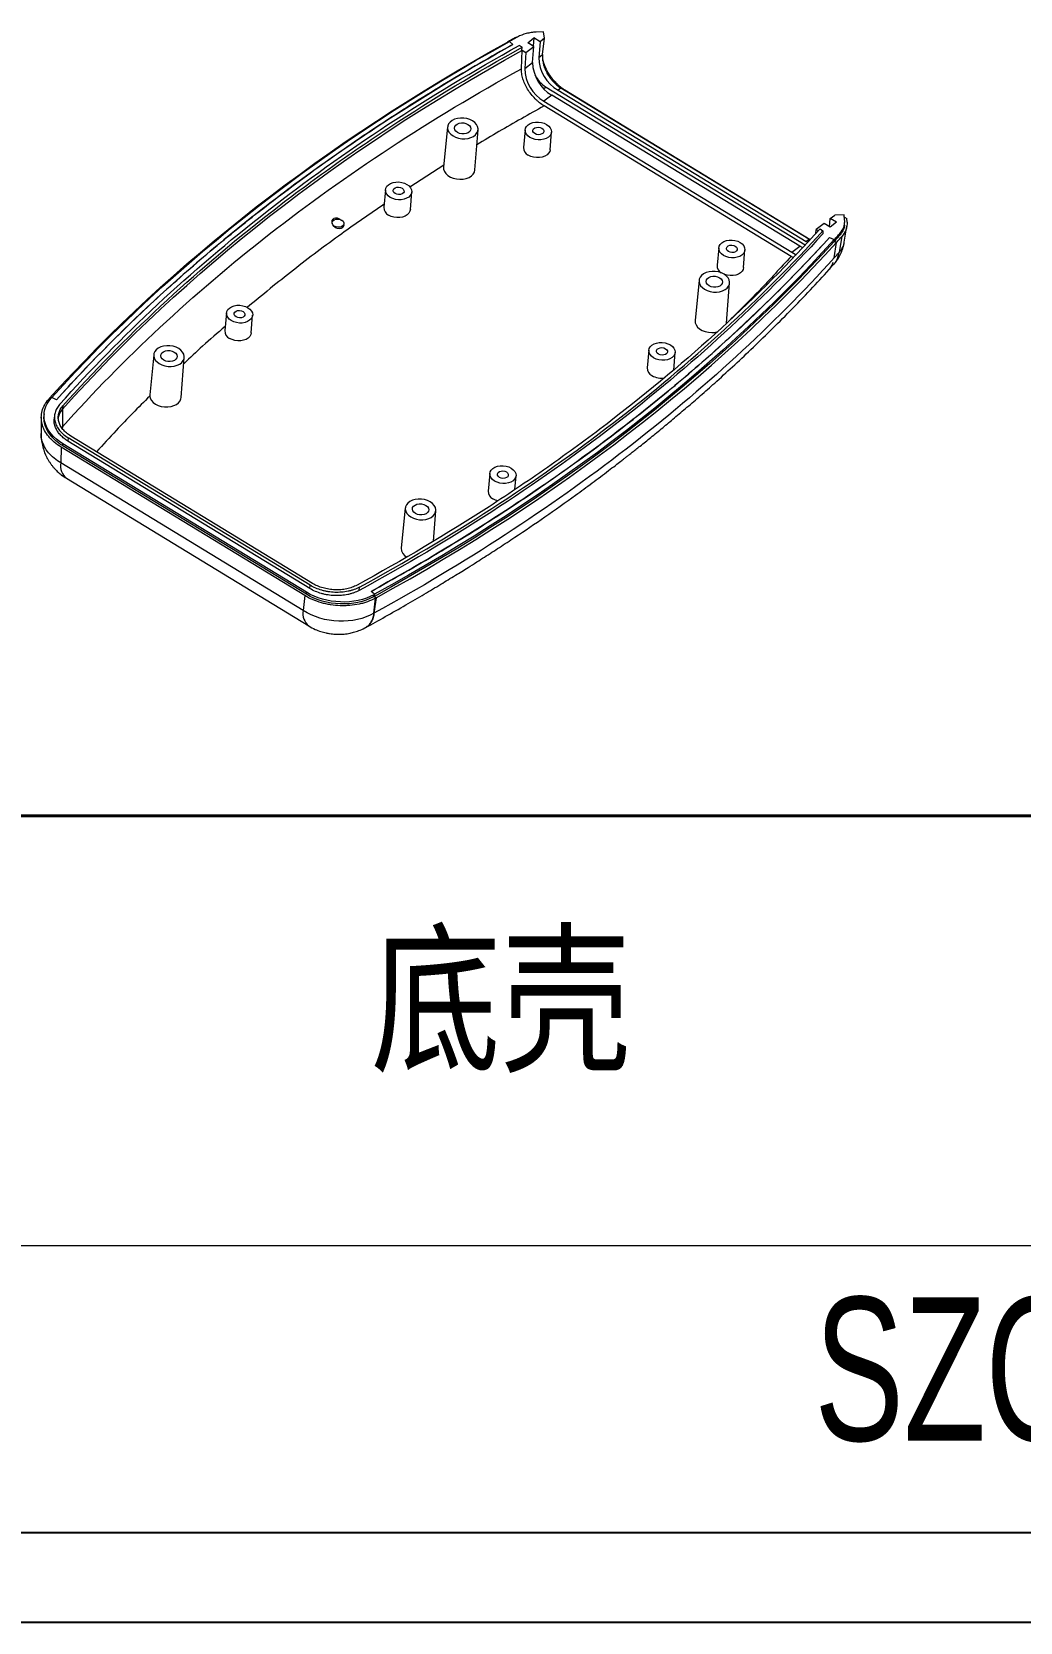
# Model space of a CAD drawing. Header units: inches. Extents: x 1388 to 2543, y 532 to 869.
# Drawn here: x 2150.6 to 2239.2, y 531.8 to 674.2 of the extents above; entities that cross this region are included whole.
import ezdxf

# ---------------------------------------------------------------- set-up
doc = ezdxf.new("R2010")
doc.units = ezdxf.units.IN
doc.layers.add('文字', color=81, linetype='Continuous')
doc.layers.add('粗实线', color=7, linetype='Continuous', lineweight=30)
doc.layers.add('细实线', color=3, linetype='Continuous', lineweight=9)
doc.styles.add('宋体', font='', dxfattribs={"width": 0.8, "height": 3.5})
doc.styles.add('长仿宋', font='', dxfattribs={"width": 0.7, "height": 4})
doc.styles.get('宋体').set_extended_font_data('SimSun')
doc.styles.get('长仿宋').set_extended_font_data('SimSun')

msp = doc.modelspace()

# ---------------------------------------------------------------- linework, layer by layer
at = {"color": 7, "linetype": 'Continuous', "lineweight": 15}
for p, q in [((2193.946, 673.684), (2194.079, 673.746)), ((2196.457, 674.206), (2195.798, 674.178)), ((2196.537, 673.629), (2196.457, 674.206)), ((2193.226, 673.287), (2193.256, 673.262)), ((2193.256, 673.262), (2193.226, 673.287)), ((2193.392, 673.338), (2193.395, 673.34)), ((2193.392, 673.338), (2193.71, 673.069)), ((2193.392, 673.338), (2193.71, 673.069)), ((2194.524, 672.816), (2194.262, 672.976)), ((2194.468, 670.904), (2194.535, 672.549)), ((2194.498, 672.529), (2194.524, 672.816)), ((2194.535, 672.549), (2194.498, 672.529)), ((2194.535, 672.549), (2194.876, 672.342)), ((2194.876, 672.342), (2194.764, 670.917)), ((2194.876, 672.342), (2195.577, 672.885)), ((2195.031, 673.218), (2195.591, 673.652)), ((2195.577, 672.885), (2195.031, 673.218)), ((2195.465, 671.46), (2195.577, 672.885)), ((2195.591, 673.652), (2195.526, 672.916)), ((2196.138, 673.319), (2195.591, 673.652)), ((2196.138, 673.319), (2196.026, 671.894)), ((2196.537, 673.629), (2196.138, 673.319)), ((2196.372, 672.162), (2196.537, 673.629)), ((2194.764, 670.917), (2195.465, 671.46)), ((2196.026, 671.894), (2196.372, 672.162)), ((2197.193, 668.53), (2196.492, 667.987)), ((2196.674, 669.263), (2219.893, 655.119)), ((2219.406, 654.999), (2197.193, 668.53)), ((2198.015, 669.167), (2197.753, 668.965)), ((2197.753, 668.965), (2219.967, 655.434)), ((2220.228, 655.636), (2198.015, 669.167)), ((2198.015, 669.167), (2198.367, 668.998)), ((2198.367, 668.998), (2220.349, 655.608)), ((2196.492, 667.987), (2218.706, 654.456)), ((2218.624, 654.09), (2196.504, 667.564)), ((2187.847, 665.682), (2187.487, 662.092)), ((2190.306, 661.844), (2190.58, 665.441)), ((2194.812, 665.435), (2194.654, 663.855)), ((2197.034, 663.645), (2197.155, 665.228)), ((2182.298, 660.068), (2182.14, 658.489)), ((2184.52, 658.279), (2184.64, 659.862)), ((2178.297, 657.371), (2178.365, 657.305)), ((2178.564, 656.836), (2178.58, 657.024)), ((2221.586, 657.042), (2220.885, 656.499)), ((2222.132, 656.709), (2221.586, 657.042)), ((2222.075, 656.744), (2222.146, 657.476)), ((2222.693, 657.143), (2222.132, 656.709)), ((2222.146, 657.476), (2222.546, 657.786)), ((2222.693, 657.143), (2222.146, 657.476)), ((2223.39, 657.8), (2222.546, 657.786)), ((2223.428, 657.348), (2223.39, 657.8)), ((2223.395, 655.356), (2223.632, 656.804)), ((2223.406, 657.609), (2223.616, 657.481)), ((2223.41, 656.891), (2223.426, 657.07)), ((2223.643, 657.165), (2223.616, 657.481)), ((2219.967, 655.434), (2220.228, 655.636)), ((2220.121, 655.347), (2219.967, 655.434)), ((2220.323, 655.581), (2220.228, 655.636)), ((2220.851, 656.147), (2220.885, 656.499)), ((2220.885, 656.499), (2221.072, 656.385)), ((2221.226, 656.551), (2221.488, 656.392)), ((2221.488, 656.392), (2221.468, 656.101)), ((2222.076, 655.79), (2222.502, 655.606)), ((2222.076, 655.79), (2222.502, 655.606)), ((2222.487, 655.427), (2222.502, 655.606)), ((2222.487, 655.427), (2222.502, 655.606)), ((2222.487, 655.427), (2222.489, 655.429)), ((2222.487, 655.427), (2222.691, 655.339)), ((2222.691, 655.339), (2222.487, 655.427)), ((2222.504, 655.608), (2222.489, 655.429)), ((2222.499, 653.952), (2222.691, 655.339)), ((2222.504, 655.608), (2222.502, 655.606)), ((2223.178, 655.878), (2222.947, 654.47)), ((2222.981, 655.973), (2222.997, 656.153)), ((2212.151, 654.873), (2211.993, 653.293)), ((2214.373, 653.084), (2214.494, 654.666)), ((2218.826, 653.985), (2218.624, 654.09)), ((2218.706, 654.456), (2219.406, 654.999)), ((2219.672, 654.856), (2219.406, 654.999)), ((2222.025, 652.91), (2222.474, 653.401)), ((2222.46, 653.385), (2222.489, 653.423)), ((2210.388, 651.952), (2210.028, 648.362)), ((2212.847, 648.113), (2213.121, 651.711)), ((2168.048, 649.028), (2167.89, 647.448)), ((2170.27, 647.238), (2170.391, 648.821)), ((2161.527, 645.29), (2161.168, 641.702)), ((2205.894, 645.695), (2205.736, 644.116)), ((2208.116, 643.906), (2208.237, 645.489)), ((2163.986, 641.452), (2164.261, 645.049)), ((2152.281, 641.304), (2152.174, 641.351)), ((2152.174, 641.351), (2152.281, 641.304)), ((2152.392, 641.441), (2152.394, 641.444)), ((2152.82, 641.259), (2152.394, 641.444)), ((2161.169, 641.701), (2161.167, 641.58)), ((2151.457, 639.691), (2151.44, 638.205)), ((2151.712, 640.004), (2151.696, 639.824)), ((2152.645, 639.861), (2152.613, 639.574)), ((2153.364, 640.416), (2153.347, 638.826)), ((2153.39, 640.704), (2153.364, 640.416)), ((2153.231, 637.01), (2153.214, 635.591)), ((2175.051, 623.718), (2153.231, 637.01)), ((2153.372, 637.129), (2153.388, 637.309)), ((2175.207, 623.829), (2153.372, 637.129)), ((2175.223, 624.009), (2153.388, 637.309)), ((2153.875, 637.84), (2153.845, 637.549)), ((2175.515, 624.349), (2153.845, 637.549)), ((2175.545, 624.64), (2153.875, 637.84)), ((2175.758, 624.805), (2154.088, 638.005)), ((2174.923, 622.367), (2153.214, 635.591)), ((2153.704, 634.216), (2175.414, 620.992)), ((2191.644, 634.654), (2191.486, 633.075)), ((2193.892, 633.208), (2193.987, 634.448)), ((2184.068, 631.56), (2183.709, 627.97)), ((2186.593, 628.581), (2186.801, 631.319)), ((2175.207, 623.829), (2175.223, 624.009)), ((2175.515, 624.349), (2175.545, 624.64)), ((2179.941, 624.178), (2179.962, 624.47)), ((2181.317, 623.826), (2180.999, 624.094)), ((2175.051, 623.718), (2174.923, 622.367)), ((2181.224, 623.604), (2181.24, 623.783)), ((2181.451, 623.517), (2181.259, 622.13)), ((2181.451, 623.517), (2181.259, 622.13)), ((2181.259, 622.13), (2181.385, 623.481)), ((2181.314, 623.824), (2181.298, 623.644)), ((2181.3, 623.645), (2181.298, 623.644)), ((2181.317, 623.826), (2181.3, 623.645)), ((2181.317, 623.826), (2181.3, 623.645)), ((2181.3, 623.645), (2181.451, 623.517)), ((2181.3, 623.645), (2181.451, 623.517)), ((2181.314, 623.824), (2181.317, 623.826)), ((2175.411, 620.994), (2175.462, 620.965))]:
    msp.add_line(p, q, dxfattribs=at)
at = {"color": 8, "linetype": 'Continuous', "lineweight": 15}
for p, q in [((2196.674, 669.263), (2196.479, 669.112)), ((2187.506, 662.273), (2184.472, 660.301)), ((2220.228, 655.636), (2220.329, 655.588)), ((2153.347, 638.826), (2153.295, 638.739)), ((2153.347, 638.826), (2153.334, 638.683))]:
    msp.add_line(p, q, dxfattribs=at)
for p, q in [((1886.083, 539.794), (2342.379, 539.794)), ((1873.749, 531.77), (2350.404, 531.77))]:
    msp.add_line(p, q)
at = {"color": 7, "linetype": 'Continuous', "lineweight": 15, "flags": 128}
for points in [[(2188.341, 664.878), (2188.579, 664.759), (2188.845, 664.675), (2189.127, 664.629), (2189.413, 664.624), (2189.691, 664.659), (2189.947, 664.734), (2190.171, 664.844), (2190.354, 664.985), (2190.486, 665.151), (2190.563, 665.335), (2190.581, 665.528), (2190.539, 665.723), (2190.439, 665.91), (2190.285, 666.081), (2190.085, 666.23), (2189.846, 666.349), (2189.58, 666.433), (2189.298, 666.479), (2189.012, 666.484), (2188.735, 666.449), (2188.478, 666.374), (2188.254, 666.264), (2188.072, 666.123), (2187.939, 665.957), (2187.863, 665.773), (2187.845, 665.58), (2187.887, 665.385), (2187.987, 665.198), (2188.14, 665.027), (2188.341, 664.878)], [(2189.68, 665.916), (2189.82, 665.804), (2189.911, 665.672), (2189.946, 665.531), (2189.921, 665.391), (2189.839, 665.265), (2189.706, 665.162), (2189.533, 665.09), (2189.334, 665.057), (2189.125, 665.063), (2188.924, 665.11), (2188.745, 665.192), (2188.605, 665.304), (2188.514, 665.436), (2188.479, 665.577), (2188.504, 665.717), (2188.587, 665.843), (2188.72, 665.946), (2188.892, 666.018), (2189.091, 666.051), (2189.3, 666.045), (2189.502, 665.998), (2189.68, 665.916)], [(2195.235, 664.746), (2195.053, 664.883), (2194.917, 665.042), (2194.834, 665.216), (2194.809, 665.395), (2194.843, 665.57), (2194.934, 665.733), (2195.078, 665.876), (2195.267, 665.991), (2195.492, 666.073), (2195.742, 666.117), (2196.003, 666.121), (2196.264, 666.086), (2196.51, 666.012), (2196.73, 665.904), (2196.913, 665.767), (2197.049, 665.608), (2197.131, 665.434), (2197.156, 665.255), (2197.122, 665.08), (2197.031, 664.917), (2196.887, 664.774), (2196.698, 664.659), (2196.474, 664.577), (2196.224, 664.533), (2195.962, 664.529), (2195.702, 664.564), (2195.455, 664.638), (2195.235, 664.746)], [(2196.294, 665.566), (2196.404, 665.473), (2196.464, 665.362), (2196.465, 665.247), (2196.408, 665.141), (2196.3, 665.057), (2196.154, 665.005), (2195.986, 664.993), (2195.819, 665.02), (2195.671, 665.084), (2195.561, 665.177), (2195.502, 665.288), (2195.501, 665.403), (2195.558, 665.509), (2195.666, 665.593), (2195.812, 665.644), (2195.979, 665.657), (2196.147, 665.63), (2196.294, 665.566)], [(2197.034, 663.645), (2197.001, 663.495), (2196.909, 663.329), (2196.763, 663.184), (2196.571, 663.067), (2196.342, 662.984), (2196.089, 662.939), (2195.823, 662.935), (2195.558, 662.971), (2195.308, 663.046), (2195.084, 663.155)], [(2187.487, 662.092), (2187.497, 661.898), (2187.568, 661.699), (2187.697, 661.511), (2187.88, 661.343), (2188.107, 661.202), (2188.37, 661.095), (2188.656, 661.026), (2188.953, 660.999), (2189.247, 661.014), (2189.525, 661.072), (2189.776, 661.168), (2189.988, 661.3), (2190.151, 661.461), (2190.259, 661.644), (2190.306, 661.842), (2190.306, 661.844)], [(2182.721, 659.38), (2182.538, 659.517), (2182.402, 659.676), (2182.32, 659.849), (2182.295, 660.028), (2182.329, 660.204), (2182.42, 660.367), (2182.564, 660.51), (2182.753, 660.625), (2182.978, 660.707), (2183.227, 660.751), (2183.489, 660.755), (2183.749, 660.72), (2183.996, 660.646), (2184.216, 660.538), (2184.399, 660.401), (2184.534, 660.241), (2184.617, 660.068), (2184.642, 659.889), (2184.608, 659.714), (2184.517, 659.55), (2184.373, 659.408), (2184.184, 659.293), (2183.959, 659.211), (2183.71, 659.167), (2183.448, 659.162), (2183.187, 659.198), (2182.941, 659.271), (2182.721, 659.38)], [(2183.78, 660.2), (2183.89, 660.107), (2183.949, 659.996), (2183.951, 659.881), (2183.894, 659.775), (2183.786, 659.691), (2183.639, 659.639), (2183.472, 659.626), (2183.305, 659.653), (2183.157, 659.717), (2183.047, 659.811), (2182.988, 659.921), (2182.986, 660.037), (2183.043, 660.143), (2183.151, 660.227), (2183.298, 660.278), (2183.465, 660.291), (2183.632, 660.264), (2183.78, 660.2)], [(2184.52, 658.279), (2184.487, 658.128), (2184.394, 657.963), (2184.248, 657.818), (2184.056, 657.701), (2183.828, 657.618), (2183.574, 657.573), (2183.308, 657.568), (2183.044, 657.604), (2182.793, 657.679), (2182.57, 657.789)], [(2178.386, 657.337), (2178.507, 657.234), (2178.573, 657.112), (2178.574, 656.985), (2178.511, 656.869), (2178.392, 656.776), (2178.231, 656.72), (2178.048, 656.706), (2177.863, 656.735), (2177.701, 656.806), (2177.58, 656.908), (2177.515, 657.03), (2177.513, 657.157), (2177.576, 657.274), (2177.695, 657.366), (2177.856, 657.423), (2178.039, 657.437), (2178.224, 657.407), (2178.386, 657.337)], [(2178.563, 656.889), (2178.542, 656.786), (2178.458, 656.678), (2178.329, 656.603), (2178.168, 656.571), (2177.994, 656.588), (2177.827, 656.654), (2177.684, 656.767), (2177.575, 656.921), (2177.518, 657.107), (2177.529, 657.297), (2177.59, 657.422), (2177.694, 657.509), (2177.818, 657.544), (2177.96, 657.535), (2178.123, 657.479), (2178.297, 657.371), (2178.297, 657.371)], [(2212.574, 654.184), (2212.392, 654.321), (2212.256, 654.48), (2212.173, 654.654), (2212.149, 654.833), (2212.183, 655.008), (2212.274, 655.172), (2212.417, 655.314), (2212.606, 655.429), (2212.831, 655.511), (2213.081, 655.555), (2213.342, 655.56), (2213.603, 655.524), (2213.849, 655.45), (2214.069, 655.342), (2214.252, 655.205), (2214.388, 655.046), (2214.47, 654.872), (2214.495, 654.693), (2214.461, 654.518), (2214.37, 654.355), (2214.227, 654.212), (2214.038, 654.097), (2213.813, 654.015), (2213.563, 653.971), (2213.302, 653.967), (2213.041, 654.002), (2212.794, 654.076), (2212.574, 654.184)], [(2213.633, 655.004), (2213.744, 654.911), (2213.803, 654.8), (2213.804, 654.685), (2213.747, 654.579), (2213.639, 654.495), (2213.493, 654.444), (2213.326, 654.431), (2213.158, 654.458), (2213.01, 654.522), (2212.9, 654.615), (2212.841, 654.726), (2212.84, 654.841), (2212.897, 654.947), (2213.005, 655.031), (2213.151, 655.083), (2213.318, 655.096), (2213.486, 655.068), (2213.633, 655.004)], [(2218.706, 654.456), (2219.001, 654.3), (2219.109, 654.254)], [(2210.881, 651.148), (2211.12, 651.029), (2211.386, 650.945), (2211.668, 650.899), (2211.954, 650.894), (2212.231, 650.929), (2212.488, 651.003), (2212.712, 651.114), (2212.894, 651.255), (2213.027, 651.421), (2213.104, 651.605), (2213.121, 651.798), (2213.079, 651.992), (2212.98, 652.179), (2212.826, 652.351), (2212.626, 652.499), (2212.387, 652.618), (2212.121, 652.702), (2211.839, 652.748), (2211.553, 652.754), (2211.276, 652.718), (2211.019, 652.644), (2210.795, 652.534), (2210.613, 652.392), (2210.48, 652.226), (2210.403, 652.043), (2210.386, 651.849), (2210.428, 651.655), (2210.528, 651.468), (2210.681, 651.296), (2210.881, 651.148)], [(2214.373, 653.084), (2214.34, 652.933), (2214.248, 652.767), (2214.102, 652.622), (2213.91, 652.505), (2213.681, 652.422), (2213.428, 652.377), (2213.162, 652.373), (2212.897, 652.409), (2212.657, 652.48)], [(2212.221, 652.186), (2212.361, 652.074), (2212.452, 651.942), (2212.487, 651.8), (2212.462, 651.661), (2212.38, 651.534), (2212.247, 651.431), (2212.074, 651.36), (2211.875, 651.326), (2211.666, 651.333), (2211.465, 651.379), (2211.286, 651.462), (2211.146, 651.573), (2211.055, 651.705), (2211.02, 651.847), (2211.045, 651.987), (2211.127, 652.113), (2211.26, 652.216), (2211.433, 652.287), (2211.632, 652.321), (2211.841, 652.314), (2212.043, 652.268), (2212.221, 652.186)], [(2168.471, 648.339), (2168.288, 648.476), (2168.153, 648.635), (2168.07, 648.809), (2168.045, 648.988), (2168.079, 649.163), (2168.17, 649.326), (2168.314, 649.469), (2168.503, 649.584), (2168.728, 649.666), (2168.977, 649.71), (2169.239, 649.714), (2169.5, 649.679), (2169.746, 649.605), (2169.966, 649.497), (2170.149, 649.36), (2170.285, 649.201), (2170.367, 649.027), (2170.392, 648.848), (2170.358, 648.673), (2170.267, 648.51), (2170.123, 648.367), (2169.934, 648.252), (2169.709, 648.17), (2169.46, 648.126), (2169.198, 648.122), (2168.938, 648.157), (2168.691, 648.231), (2168.471, 648.339)], [(2169.53, 649.159), (2169.64, 649.066), (2169.699, 648.955), (2169.701, 648.84), (2169.644, 648.734), (2169.536, 648.65), (2169.389, 648.599), (2169.222, 648.586), (2169.055, 648.613), (2168.907, 648.677), (2168.797, 648.77), (2168.738, 648.881), (2168.736, 648.996), (2168.793, 649.102), (2168.901, 649.186), (2169.048, 649.238), (2169.215, 649.251), (2169.382, 649.223), (2169.53, 649.159)], [(2210.028, 648.362), (2210.028, 648.356), (2210.041, 648.154), (2210.116, 647.955), (2210.249, 647.768), (2210.435, 647.601), (2210.666, 647.463), (2210.931, 647.358), (2211.218, 647.293), (2211.515, 647.268), (2211.808, 647.287), (2211.99, 647.321)], [(2170.27, 647.238), (2170.237, 647.088), (2170.144, 646.922), (2169.998, 646.777), (2169.806, 646.66), (2169.578, 646.577), (2169.324, 646.532), (2169.058, 646.528), (2168.794, 646.564), (2168.543, 646.639), (2168.32, 646.748)], [(2162.021, 644.486), (2162.26, 644.367), (2162.526, 644.283), (2162.808, 644.237), (2163.094, 644.232), (2163.371, 644.267), (2163.627, 644.342), (2163.852, 644.452), (2164.034, 644.593), (2164.166, 644.759), (2164.243, 644.943), (2164.261, 645.136), (2164.219, 645.331), (2164.119, 645.518), (2163.966, 645.689), (2163.765, 645.838), (2163.527, 645.957), (2163.261, 646.041), (2162.978, 646.087), (2162.692, 646.092), (2162.415, 646.057), (2162.159, 645.982), (2161.935, 645.872), (2161.752, 645.731), (2161.62, 645.565), (2161.543, 645.381), (2161.525, 645.188), (2161.567, 644.993), (2161.667, 644.806), (2161.821, 644.635), (2162.021, 644.486)], [(2163.36, 645.524), (2163.501, 645.412), (2163.592, 645.28), (2163.626, 645.139), (2163.602, 644.999), (2163.519, 644.873), (2163.386, 644.77), (2163.213, 644.698), (2163.015, 644.665), (2162.806, 644.671), (2162.604, 644.718), (2162.426, 644.8), (2162.286, 644.912), (2162.194, 645.044), (2162.16, 645.185), (2162.185, 645.325), (2162.267, 645.451), (2162.4, 645.554), (2162.573, 645.626), (2162.772, 645.659), (2162.981, 645.653), (2163.182, 645.606), (2163.36, 645.524)], [(2206.317, 645.006), (2206.135, 645.143), (2205.999, 645.303), (2205.916, 645.476), (2205.891, 645.655), (2205.925, 645.831), (2206.016, 645.994), (2206.16, 646.137), (2206.349, 646.252), (2206.574, 646.333), (2206.824, 646.377), (2207.085, 646.382), (2207.346, 646.346), (2207.592, 646.273), (2207.812, 646.165), (2207.995, 646.028), (2208.131, 645.868), (2208.213, 645.695), (2208.238, 645.516), (2208.204, 645.34), (2208.113, 645.177), (2207.969, 645.034), (2207.78, 644.919), (2207.555, 644.838), (2207.306, 644.794), (2207.044, 644.789), (2206.784, 644.825), (2206.537, 644.898), (2206.317, 645.006)], [(2207.376, 645.827), (2207.486, 645.734), (2207.546, 645.623), (2207.547, 645.507), (2207.49, 645.401), (2207.382, 645.317), (2207.235, 645.266), (2207.068, 645.253), (2206.901, 645.28), (2206.753, 645.344), (2206.643, 645.437), (2206.584, 645.548), (2206.583, 645.664), (2206.639, 645.77), (2206.748, 645.853), (2206.894, 645.905), (2207.061, 645.918), (2207.228, 645.891), (2207.376, 645.827)], [(2161.167, 641.58), (2161.214, 641.381), (2161.321, 641.19), (2161.481, 641.015), (2161.689, 640.865), (2161.935, 640.744), (2162.209, 640.659), (2162.499, 640.614), (2162.792, 640.61), (2163.076, 640.647), (2163.339, 640.724), (2163.568, 640.838), (2163.754, 640.983), (2163.89, 641.154), (2163.969, 641.342), (2163.986, 641.452)], [(2192.067, 633.966), (2191.885, 634.103), (2191.749, 634.262), (2191.666, 634.436), (2191.641, 634.615), (2191.675, 634.79), (2191.767, 634.953), (2191.91, 635.096), (2192.099, 635.211), (2192.324, 635.293), (2192.574, 635.337), (2192.835, 635.341), (2193.096, 635.306), (2193.342, 635.232), (2193.562, 635.124), (2193.745, 634.987), (2193.881, 634.828), (2193.963, 634.654), (2193.988, 634.475), (2193.954, 634.3), (2193.863, 634.136), (2193.719, 633.994), (2193.53, 633.879), (2193.306, 633.797), (2193.056, 633.753), (2192.794, 633.748), (2192.534, 633.784), (2192.287, 633.858), (2192.067, 633.966)], [(2193.126, 634.786), (2193.236, 634.693), (2193.296, 634.582), (2193.297, 634.467), (2193.24, 634.361), (2193.132, 634.277), (2192.986, 634.225), (2192.819, 634.212), (2192.651, 634.24), (2192.503, 634.304), (2192.393, 634.397), (2192.334, 634.508), (2192.333, 634.623), (2192.39, 634.729), (2192.498, 634.813), (2192.644, 634.864), (2192.811, 634.877), (2192.979, 634.85), (2193.126, 634.786)], [(2184.562, 630.756), (2184.8, 630.637), (2185.067, 630.553), (2185.349, 630.507), (2185.635, 630.502), (2185.912, 630.537), (2186.168, 630.611), (2186.393, 630.722), (2186.575, 630.863), (2186.707, 631.029), (2186.784, 631.213), (2186.802, 631.406), (2186.76, 631.6), (2186.66, 631.787), (2186.507, 631.959), (2186.306, 632.107), (2186.068, 632.226), (2185.801, 632.31), (2185.519, 632.356), (2185.233, 632.362), (2184.956, 632.326), (2184.7, 632.252), (2184.476, 632.142), (2184.293, 632), (2184.161, 631.834), (2184.084, 631.651), (2184.066, 631.457), (2184.108, 631.263), (2184.208, 631.076), (2184.362, 630.904), (2184.562, 630.756)], [(2185.901, 631.794), (2186.042, 631.682), (2186.133, 631.55), (2186.167, 631.408), (2186.142, 631.269), (2186.06, 631.142), (2185.927, 631.039), (2185.754, 630.968), (2185.555, 630.934), (2185.347, 630.941), (2185.145, 630.987), (2184.967, 631.07), (2184.826, 631.181), (2184.735, 631.313), (2184.701, 631.455), (2184.726, 631.595), (2184.808, 631.721), (2184.941, 631.824), (2185.114, 631.895), (2185.313, 631.929), (2185.521, 631.922), (2185.723, 631.876), (2185.901, 631.794)], [(2192.372, 632.194), (2192.14, 632.265), (2191.916, 632.375)]]:
    msp.add_lwpolyline(points, dxfattribs=at)
at = {"color": 7, "linetype": 'Continuous', "lineweight": 15}
for centre, radius, start, end in [((2198.268, 671.009), 3.505, 181.51574, 239.55017), ((2198.969, 671.552), 3.505, 181.51574, 239.55017), ((2199.53, 671.987), 3.505, 181.51574, 239.55017), ((2198.215, 671.699), 2.883, 208.03453, 237.67382), ((2195.399, 663.831), 0.746, 178.16814, 244.98293), ((2182.885, 658.465), 0.746, 178.16814, 244.98293), ((2221.881, 655.533), 1.522, 314.19147, 349.26348), ((2212.725, 653.267), 0.732, 177.95061, 241.84619), ((2168.635, 647.424), 0.746, 178.16814, 244.98293), ((2206.481, 644.092), 0.746, 178.16814, 244.98293), ((2207.003, 644.86), 1.669, 239.89506, 280.15708), ((2192.231, 633.051), 0.746, 178.16814, 244.98293), ((2184.609, 627.956), 0.9, 179.09062, 242.22785)]:
    msp.add_arc(centre, radius, start, end, dxfattribs=at)
at = {"color": 8, "linetype": 'Continuous', "lineweight": 15}
for centre, radius, start, end in [((2154.606, 635.312), 1.42, 168.69177, 230.55228), ((2176.317, 622.089), 1.421, 168.71049, 230.41257)]:
    msp.add_arc(centre, radius, start, end, dxfattribs=at)
at = {"color": 7, "linetype": 'Continuous', "lineweight": 15}
for points, knots in [([(2194.123, 673.741), (2194.001, 673.674), (2193.759, 673.541), (2193.516, 673.407), (2193.395, 673.34)], [0, 0, 0, 0, 0.5000936, 1, 1, 1, 1]), ([(2195.798, 674.178), (2195.631, 674.171), (2195.491, 674.157), (2195.193, 674.113), (2195.047, 674.084), (2194.619, 673.972), (2194.359, 673.87), (2194.123, 673.741)], [0, 0, 0, 0, 0.25, 0.25, 0.5, 0.5, 1, 1, 1, 1]), ([(2152.82, 641.259), (2154.185, 642.773), (2155.595, 644.266), (2158.501, 647.209), (2159.997, 648.658), (2163.079, 651.512), (2164.664, 652.917), (2167.919, 655.679), (2169.588, 657.034), (2173.01, 659.696), (2174.764, 661.002), (2178.35, 663.563), (2180.182, 664.816), (2185.788, 668.492), (2189.676, 670.834), (2193.71, 673.069)], [0, 0, 0, 0, 0.125, 0.125, 0.25, 0.25, 0.375, 0.375, 0.5, 0.5, 0.625, 0.625, 0.75, 0.75, 1, 1, 1, 1]), ([(2193.71, 673.069), (2191.692, 671.952), (2189.71, 670.806), (2185.819, 668.461), (2183.911, 667.261), (2180.17, 664.808), (2178.336, 663.553), (2174.75, 660.993), (2172.998, 659.687), (2169.577, 657.025), (2167.907, 655.668), (2164.652, 652.906), (2163.069, 651.503), (2158.452, 647.226), (2155.55, 644.286), (2152.82, 641.259)], [0, 0, 0, 0, 0.125, 0.125, 0.25, 0.25, 0.375, 0.375, 0.5, 0.5, 0.625, 0.625, 0.75, 0.75, 1, 1, 1, 1]), ([(2153.1, 640.832), (2155.84, 643.898), (2158.76, 646.878), (2164.966, 652.66), (2168.243, 655.454), (2178.592, 663.531), (2186.123, 668.468), (2194.262, 672.976)], [0, 0, 0, 0, 0.24752475, 0.24752475, 0.4950495, 0.4950495, 0.98936492, 0.98936492, 0.98936492, 0.98936492]), ([(2153.39, 640.704), (2156.126, 643.764), (2159.04, 646.739), (2165.237, 652.512), (2168.509, 655.302), (2173.68, 659.338), (2175.444, 660.655), (2179.05, 663.236), (2180.892, 664.498), (2186.536, 668.203), (2190.453, 670.563), (2194.524, 672.816)], [0, 0, 0, 0, 0.25, 0.25, 0.5, 0.5, 0.625, 0.625, 0.75, 0.75, 1, 1, 1, 1]), ([(2193.946, 673.684), (2193.826, 673.618), (2193.585, 673.486), (2193.346, 673.353), (2193.226, 673.287)], [0, 0, 0, 0, 0.5000925, 1, 1, 1, 1]), ([(2153.347, 638.826), (2158.814, 644.935), (2165.009, 650.712), (2178.759, 661.44), (2186.344, 666.409), (2194.468, 670.904)], [0, 0, 0, 0, 0.5, 0.5, 1, 1, 1, 1]), ([(2196.504, 667.564), (2196.363, 667.65), (2196.225, 667.747), (2196.023, 667.909), (2195.957, 667.966), (2195.825, 668.085), (2195.76, 668.147), (2195.571, 668.34), (2195.452, 668.476), (2195.228, 668.762), (2195.123, 668.913), (2194.935, 669.22), (2194.852, 669.376), (2194.707, 669.692), (2194.646, 669.852), (2194.55, 670.165), (2194.515, 670.318), (2194.471, 670.62), (2194.463, 670.766), (2194.468, 670.904)], [0, 0, 0, 0, 0.125, 0.125, 0.1875, 0.1875, 0.25, 0.25, 0.375, 0.375, 0.5, 0.5, 0.625, 0.625, 0.75, 0.75, 0.875, 0.875, 1, 1, 1, 1]), ([(2196.372, 672.162), (2196.357, 672.039), (2196.354, 671.911), (2196.368, 671.711), (2196.376, 671.644), (2196.397, 671.505), (2196.411, 671.435), (2196.46, 671.223), (2196.504, 671.082), (2196.615, 670.798), (2196.682, 670.655), (2196.833, 670.379), (2196.918, 670.245), (2197.105, 669.986), (2197.207, 669.861), (2197.421, 669.632), (2197.534, 669.525), (2197.77, 669.329), (2197.891, 669.243), (2198.015, 669.167)], [0, 0, 0, 0, 0.125, 0.125, 0.1875, 0.1875, 0.25, 0.25, 0.375, 0.375, 0.5, 0.5, 0.625, 0.625, 0.75, 0.75, 0.875, 0.875, 1, 1, 1, 1]), ([(2196.369, 671.729), (2196.375, 671.702), (2196.399, 671.599), (2196.457, 671.417), (2196.528, 671.223), (2196.593, 671.069), (2196.662, 670.918), (2196.757, 670.73), (2196.886, 670.507), (2197.005, 670.325), (2197.18, 670.078), (2197.398, 669.81), (2197.636, 669.567), (2197.852, 669.37), (2198.073, 669.188), (2198.269, 669.061), (2198.367, 668.998)], [0, 0, 0, 0, 0.0258703, 0.098177, 0.1715311, 0.2083835, 0.2438812, 0.3151685, 0.3874871, 0.4608612, 0.4977251, 0.6404433, 0.7495635, 0.7863577, 0.8925545, 1, 1, 1, 1]), ([(2223.405, 656.891), (2223.404, 656.872), (2223.402, 656.743), (2223.328, 656.521), (2223.191, 656.229), (2223.052, 656.059), (2222.981, 655.973)], [0, 0, 0, 0, 0.05649292, 0.39313194, 0.69358438, 1, 1, 1, 1]), ([(2222.997, 656.153), (2223.156, 656.329), (2223.271, 656.518), (2223.382, 656.824), (2223.407, 656.927), (2223.435, 657.135), (2223.438, 657.233), (2223.428, 657.348)], [0, 0, 0, 0, 0.5, 0.5, 0.75, 0.75, 1, 1, 1, 1]), ([(2223.643, 657.165), (2223.662, 656.935), (2223.632, 656.711), (2223.475, 656.274), (2223.348, 656.067), (2223.178, 655.878)], [0, 0, 0, 0, 0.5, 0.5, 1, 1, 1, 1]), ([(2221.226, 656.551), (2218.457, 653.505), (2215.51, 650.546), (2209.252, 644.805), (2205.949, 642.033), (2200.734, 638.024), (2198.955, 636.715), (2195.321, 634.154), (2193.465, 632.901), (2187.781, 629.225), (2183.837, 626.884), (2179.742, 624.652)], [0, 0, 0, 0, 0.25, 0.25, 0.5, 0.5, 0.625, 0.625, 0.75, 0.75, 1, 1, 1, 1]), ([(2221.468, 656.101), (2215.927, 650.01), (2209.694, 644.283), (2199.26, 636.258), (2195.614, 633.688), (2188, 628.762), (2184.044, 626.415), (2179.941, 624.178)], [0, 0, 0, 0, 0.49429916, 0.49429916, 0.74182392, 0.74182392, 0.98934867, 0.98934867, 0.98934867, 0.98934867]), ([(2179.962, 624.47), (2184.064, 626.706), (2188.021, 629.053), (2195.635, 633.979), (2199.28, 636.548), (2209.714, 644.574), (2215.947, 650.301), (2221.488, 656.392)], [0, 0, 0, 0, 0.24752475, 0.24752475, 0.4950495, 0.4950495, 0.98936492, 0.98936492, 0.98936492, 0.98936492]), ([(2222.076, 655.79), (2220.702, 654.281), (2219.284, 652.791), (2216.36, 649.857), (2214.855, 648.412), (2211.757, 645.567), (2210.164, 644.166), (2206.893, 641.414), (2205.216, 640.063), (2201.778, 637.41), (2200.017, 636.109), (2196.416, 633.558), (2194.577, 632.31), (2188.949, 628.649), (2185.047, 626.318), (2180.999, 624.094)], [0, 0, 0, 0, 0.125, 0.125, 0.25, 0.25, 0.375, 0.375, 0.5, 0.5, 0.625, 0.625, 0.75, 0.75, 1, 1, 1, 1]), ([(2180.999, 624.094), (2183.023, 625.206), (2185.013, 626.346), (2188.918, 628.681), (2190.833, 629.875), (2194.589, 632.318), (2196.43, 633.568), (2200.031, 636.118), (2201.79, 637.419), (2205.227, 640.072), (2206.905, 641.424), (2210.176, 644.177), (2211.767, 645.576), (2216.409, 649.84), (2219.328, 652.771), (2222.076, 655.79)], [0, 0, 0, 0, 0.125, 0.125, 0.25, 0.25, 0.375, 0.375, 0.5, 0.5, 0.625, 0.625, 0.75, 0.75, 1, 1, 1, 1]), ([(2222.981, 655.973), (2222.899, 655.882), (2222.736, 655.7), (2222.571, 655.519), (2222.489, 655.429)], [0, 0, 0, 0, 0.5000936, 1, 1, 1, 1]), ([(2222.504, 655.608), (2222.587, 655.699), (2222.751, 655.88), (2222.915, 656.062), (2222.997, 656.153)], [0, 0, 0, 0, 0.4999064, 1, 1, 1, 1]), ([(2222.691, 655.339), (2222.772, 655.429), (2222.935, 655.608), (2223.097, 655.788), (2223.178, 655.878)], [0, 0, 0, 0, 0.4999075, 1, 1, 1, 1]), ([(2223.377, 655.252), (2223.38, 655.272), (2223.386, 655.301), (2223.391, 655.335), (2223.394, 655.351), (2223.395, 655.358), (2223.396, 655.361)], [0, 0, 0, 0, 0.5577534, 0.819111, 0.9220632, 1, 1, 1, 1]), ([(2222.499, 653.952), (2216.998, 647.907), (2210.753, 642.159), (2196.964, 631.518), (2189.39, 626.597), (2181.259, 622.13)], [0, 0, 0, 0, 0.5, 0.5, 1, 1, 1, 1]), ([(2222.523, 653.467), (2222.621, 653.585), (2222.833, 653.842), (2223.074, 654.288), (2223.249, 654.708), (2223.31, 654.975), (2223.332, 655.073)], [0, 0, 0, 0, 0.25474, 0.5523076, 0.8343525, 1, 1, 1, 1]), ([(2180.533, 620.864), (2181.113, 621.184), (2182.315, 621.847), (2184.059, 622.843), (2185.718, 623.813), (2187.199, 624.698), (2188.507, 625.495), (2189.58, 626.161), (2190.445, 626.705), (2191.154, 627.157), (2191.831, 627.591), (2192.507, 628.03), (2193.19, 628.478), (2194.554, 629.381), (2196.618, 630.784), (2198.666, 632.236), (2200.067, 633.257), (2200.805, 633.801), (2201.542, 634.35), (2202.239, 634.877), (2202.85, 635.344), (2203.317, 635.703), (2203.65, 635.962), (2203.897, 636.154), (2204.138, 636.342), (2204.415, 636.56), (2204.74, 636.817), (2205.295, 637.257), (2206.099, 637.903), (2207.127, 638.743), (2208.209, 639.644), (2209.337, 640.601), (2210.541, 641.644), (2211.9, 642.848), (2213.411, 644.222), (2215.069, 645.776), (2216.792, 647.444), (2218.57, 649.228), (2220.333, 651.056), (2221.475, 652.302), (2222.027, 652.905)], [0, 0, 0, 0, 0.0356907, 0.0739723, 0.1088141, 0.1402161, 0.1681784, 0.1927015, 0.2095572, 0.2244498, 0.2390951, 0.2539586, 0.2690403, 0.2843401, 0.3447625, 0.408178, 0.4252495, 0.442513, 0.4599682, 0.4772915, 0.4920412, 0.5037143, 0.5108251, 0.5160625, 0.5215758, 0.528297, 0.5362263, 0.5452694, 0.5688645, 0.595413, 0.6216141, 0.6501715, 0.6810856, 0.7142024, 0.75612, 0.8007348, 0.848041, 0.8980301, 0.950691, 1, 1, 1, 1]), ([(2222.025, 652.907), (2222.111, 653.009), (2222.278, 653.206), (2222.364, 653.461), (2222.406, 653.585)], [0, 0, 0, 0, 0.5159721, 1, 1, 1, 1]), ([(2153.231, 637.01), (2153.007, 637.146), (2152.803, 637.292), (2152.526, 637.528), (2152.438, 637.609), (2152.272, 637.776), (2152.194, 637.862), (2151.975, 638.127), (2151.854, 638.309), (2151.706, 638.59), (2151.663, 638.684), (2151.588, 638.877), (2151.556, 638.974), (2151.481, 639.268), (2151.456, 639.462), (2151.457, 639.754), (2151.463, 639.851), (2151.489, 640.045), (2151.509, 640.142), (2151.585, 640.427), (2151.66, 640.611), (2151.859, 640.966), (2151.983, 641.139), (2152.129, 641.301)], [0, 0, 0, 0, 0.125, 0.125, 0.1875, 0.1875, 0.25, 0.25, 0.375, 0.375, 0.4375, 0.4375, 0.5, 0.5, 0.625, 0.625, 0.6875, 0.6875, 0.75, 0.75, 0.875, 0.875, 1, 1, 1, 1]), ([(2153.388, 637.309), (2152.539, 637.826), (2151.964, 638.526), (2151.583, 640.01), (2151.785, 640.767), (2152.342, 641.386)], [0, 0, 0, 0, 0.5, 0.5, 1, 1, 1, 1]), ([(2153.372, 637.129), (2153.25, 637.208), (2152.931, 637.415), (2152.497, 637.8), (2152.102, 638.282), (2151.833, 638.798), (2151.684, 639.318), (2151.695, 639.66), (2151.701, 639.824)], [0, 0, 0, 0, 0.1125353, 0.2927678, 0.473008, 0.6532914, 0.8335563, 1, 1, 1, 1]), ([(2153.845, 637.549), (2153.725, 637.628), (2153.486, 637.785), (2153.189, 638.058), (2152.945, 638.353), (2152.749, 638.686), (2152.629, 639.054), (2152.584, 639.361), (2152.616, 639.531), (2152.624, 639.573)], [0, 0, 0, 0, 0.1474357, 0.2948696, 0.4423065, 0.5897441, 0.7663279, 0.9429156, 1, 1, 1, 1]), ([(2153.1, 640.832), (2152.998, 640.719), (2152.913, 640.6), (2152.81, 640.414), (2152.78, 640.351), (2152.728, 640.222), (2152.706, 640.156), (2152.653, 639.957), (2152.635, 639.822), (2152.635, 639.619), (2152.64, 639.551), (2152.657, 639.415), (2152.671, 639.346), (2152.723, 639.141), (2152.776, 639.008), (2152.879, 638.813), (2152.917, 638.748), (2153.003, 638.621), (2153.05, 638.557), (2153.202, 638.373), (2153.317, 638.257), (2153.575, 638.038), (2153.718, 637.935), (2153.875, 637.84)], [0, 0, 0, 0, 0.125, 0.125, 0.1875, 0.1875, 0.25, 0.25, 0.375, 0.375, 0.4375, 0.4375, 0.5, 0.5, 0.625, 0.625, 0.6875, 0.6875, 0.75, 0.75, 0.875, 0.875, 1, 1, 1, 1]), ([(2154.088, 638.005), (2153.948, 638.091), (2153.82, 638.183), (2153.587, 638.38), (2153.482, 638.486), (2153.299, 638.708), (2153.222, 638.822), (2153.098, 639.057), (2153.05, 639.179), (2152.987, 639.425), (2152.971, 639.547), (2152.971, 639.73), (2152.975, 639.791), (2152.99, 639.913), (2153.002, 639.974), (2153.05, 640.153), (2153.097, 640.269), (2153.22, 640.493), (2153.298, 640.601), (2153.39, 640.704)], [0, 0, 0, 0, 0.125, 0.125, 0.25, 0.25, 0.375, 0.375, 0.5, 0.5, 0.625, 0.625, 0.6875, 0.6875, 0.75, 0.75, 0.875, 0.875, 1, 1, 1, 1]), ([(2153.364, 640.416), (2153.282, 640.311), (2153.118, 640.1), (2152.995, 639.818), (2152.978, 639.646), (2152.973, 639.596)], [0, 0, 0, 0, 0.41577368, 0.82863179, 1, 1, 1, 1]), ([(2151.441, 638.218), (2151.445, 638.034), (2151.454, 637.688), (2151.547, 637.149), (2151.69, 636.659), (2151.865, 636.245), (2152.023, 635.944), (2152.165, 635.71), (2152.308, 635.501), (2152.46, 635.302), (2152.65, 635.078), (2152.909, 634.814), (2153.261, 634.507), (2153.548, 634.319), (2153.704, 634.216)], [0, 0, 0, 0, 0.1149493, 0.2161614, 0.340908, 0.4325333, 0.4952576, 0.5529376, 0.6032723, 0.652714, 0.709482, 0.7869957, 0.884344, 1, 1, 1, 1]), ([(2181.24, 623.783), (2180.412, 623.329), (2179.343, 623.101), (2177.152, 623.183), (2176.072, 623.491), (2175.223, 624.009)], [0, 0, 0, 0, 0.5, 0.5, 1, 1, 1, 1]), ([(2179.941, 624.178), (2179.789, 624.095), (2179.627, 624.023), (2179.37, 623.93), (2179.283, 623.902), (2179.102, 623.851), (2179.01, 623.828), (2178.727, 623.768), (2178.534, 623.74), (2178.24, 623.716), (2178.141, 623.71), (2177.941, 623.706), (2177.84, 623.707), (2177.538, 623.718), (2177.339, 623.738), (2177.043, 623.785), (2176.945, 623.804), (2176.75, 623.847), (2176.653, 623.871), (2176.368, 623.953), (2176.186, 624.018), (2175.838, 624.168), (2175.672, 624.254), (2175.515, 624.349)], [0, 0, 0, 0, 0.125, 0.125, 0.1875, 0.1875, 0.25, 0.25, 0.375, 0.375, 0.4375, 0.4375, 0.5, 0.5, 0.625, 0.625, 0.6875, 0.6875, 0.75, 0.75, 0.875, 0.875, 1, 1, 1, 1]), ([(2179.962, 624.47), (2179.81, 624.387), (2179.648, 624.315), (2179.392, 624.222), (2179.305, 624.194), (2179.125, 624.143), (2179.032, 624.12), (2178.75, 624.06), (2178.558, 624.032), (2178.264, 624.008), (2178.166, 624.002), (2177.966, 623.998), (2177.865, 623.999), (2177.563, 624.011), (2177.365, 624.03), (2177.07, 624.077), (2176.972, 624.096), (2176.777, 624.139), (2176.68, 624.163), (2176.396, 624.245), (2176.215, 624.309), (2175.867, 624.459), (2175.701, 624.545), (2175.545, 624.64)], [0, 0, 0, 0, 0.125, 0.125, 0.1875, 0.1875, 0.25, 0.25, 0.375, 0.375, 0.4375, 0.4375, 0.5, 0.5, 0.625, 0.625, 0.6875, 0.6875, 0.75, 0.75, 0.875, 0.875, 1, 1, 1, 1]), ([(2179.742, 624.652), (2179.604, 624.577), (2179.459, 624.512), (2179.151, 624.401), (2178.988, 624.355), (2178.649, 624.282), (2178.475, 624.257), (2178.123, 624.228), (2177.941, 624.224), (2177.579, 624.238), (2177.399, 624.256), (2177.133, 624.298), (2177.045, 624.315), (2176.87, 624.353), (2176.782, 624.376), (2176.526, 624.449), (2176.363, 624.507), (2176.049, 624.643), (2175.899, 624.72), (2175.758, 624.805)], [0, 0, 0, 0, 0.125, 0.125, 0.25, 0.25, 0.375, 0.375, 0.5, 0.5, 0.625, 0.625, 0.6875, 0.6875, 0.75, 0.75, 0.875, 0.875, 1, 1, 1, 1]), ([(2181.385, 623.481), (2181.167, 623.361), (2180.936, 623.257), (2180.569, 623.124), (2180.444, 623.083), (2180.186, 623.009), (2180.054, 622.976), (2179.649, 622.89), (2179.374, 622.849), (2178.953, 622.814), (2178.811, 622.806), (2178.525, 622.799), (2178.38, 622.8), (2177.947, 622.817), (2177.662, 622.845), (2177.239, 622.911), (2177.098, 622.938), (2176.819, 623), (2176.68, 623.035), (2176.273, 623.151), (2176.012, 623.244), (2175.514, 623.459), (2175.274, 623.582), (2175.051, 623.718)], [0, 0, 0, 0, 0.125, 0.125, 0.1875, 0.1875, 0.25, 0.25, 0.375, 0.375, 0.4375, 0.4375, 0.5, 0.5, 0.625, 0.625, 0.6875, 0.6875, 0.75, 0.75, 0.875, 0.875, 1, 1, 1, 1]), ([(2181.224, 623.604), (2180.396, 623.149), (2179.327, 622.922), (2177.136, 623.004), (2176.056, 623.312), (2175.207, 623.829)], [0, 0, 0, 0, 0.5, 0.5, 1, 1, 1, 1]), ([(2181.259, 622.13), (2180.385, 621.626), (2179.259, 621.372), (2176.951, 621.458), (2175.81, 621.8), (2174.923, 622.367)], [0, 0, 0, 0, 0.5, 0.5, 1, 1, 1, 1]), ([(2180.518, 620.869), (2180.589, 620.907), (2180.766, 621.002), (2180.982, 621.271), (2181.16, 621.642), (2181.234, 621.953), (2181.258, 622.118), (2181.259, 622.13)], [0, 0, 0, 0, 0.1827276, 0.4514491, 0.7279636, 0.9801916, 1, 1, 1, 1]), ([(2181.259, 622.13), (2181.258, 622.118), (2181.233, 621.943), (2181.155, 621.623), (2180.968, 621.252), (2180.767, 621.003), (2180.61, 620.921), (2180.559, 620.894)], [0, 0, 0, 0, 0.0205512, 0.299345, 0.5862235, 0.8650173, 1, 1, 1, 1]), ([(2175.411, 620.994), (2175.602, 620.887), (2175.948, 620.694), (2176.476, 620.497), (2176.91, 620.379), (2177.26, 620.312), (2177.543, 620.274), (2177.811, 620.252), (2178.158, 620.242), (2178.598, 620.262), (2179.086, 620.334), (2179.571, 620.454), (2180.06, 620.621), (2180.386, 620.788), (2180.562, 620.878)], [0, 0, 0, 0, 0.12287118, 0.22183702, 0.31158718, 0.37187009, 0.41981751, 0.46944649, 0.52098723, 0.61223529, 0.71335886, 0.79433319, 0.88934612, 1, 1, 1, 1]), ([(2180.407, 620.803), (2180.408, 620.804), (2180.414, 620.805), (2180.419, 620.808), (2180.422, 620.811)], [0, 0, 0, 0, 0.3081906, 1, 1, 1, 1])]:
    msp.add_open_spline(points, degree=3, knots=knots, dxfattribs=at)
for points in [[(2152.174, 641.351), (2163.214, 653.595), (2176.898, 664.241), (2193.226, 673.287)], [(2152.394, 641.444), (2163.42, 653.672), (2177.086, 664.303), (2193.392, 673.338)], [(2153.364, 640.416), (2164.39, 652.749), (2178.095, 663.449), (2194.498, 672.529)], [(2222.487, 655.427), (2211.381, 643.223), (2197.653, 632.63), (2181.3, 623.645)], [(2222.502, 655.606), (2211.397, 643.403), (2197.669, 632.81), (2181.317, 623.826)], [(2181.451, 623.517), (2197.825, 632.513), (2211.571, 643.12), (2222.691, 655.339)], [(2222.499, 653.952), (2222.647, 654.115), (2222.795, 654.279), (2222.942, 654.442)], [(2222.947, 654.47), (2222.945, 654.461), (2222.944, 654.452), (2222.942, 654.442)], [(2152.174, 641.351), (2152.159, 641.334), (2152.144, 641.318), (2152.129, 641.301)], [(2152.342, 641.386), (2152.359, 641.404), (2152.375, 641.423), (2152.392, 641.441)], [(2181.298, 623.644), (2181.274, 623.631), (2181.249, 623.617), (2181.224, 623.604)], [(2181.314, 623.824), (2181.289, 623.81), (2181.265, 623.797), (2181.24, 623.783)], [(2181.385, 623.481), (2181.407, 623.493), (2181.429, 623.505), (2181.451, 623.517)]]:
    msp.add_open_spline(points, degree=3, dxfattribs=at)
at = {"color": 8, "linetype": 'Continuous', "lineweight": 15}
for points, knots in [([(2196.504, 667.564), (2195.143, 666.807), (2193.1, 665.671), (2191.132, 664.478), (2190.476, 664.08)], [0, 0, 0, 0, 0.6666969, 1, 1, 1, 1]), ([(2182.168, 658.769), (2180.892, 657.89), (2178.108, 655.972), (2174.009, 652.89), (2171.265, 650.643), (2169.894, 649.521)], [0, 0, 0, 0, 0.2973157, 0.6490171, 1, 1, 1, 1]), ([(2222.947, 654.47), (2223.024, 654.563), (2223.18, 654.748), (2223.329, 655.048), (2223.371, 655.257), (2223.391, 655.356)], [0, 0, 0, 0, 0.342513, 0.6887527, 1, 1, 1, 1]), ([(2218.624, 654.09), (2217.69, 653.072), (2215.953, 651.177), (2214.1, 649.336), (2213.243, 648.485)], [0, 0, 0, 0, 0.53726, 1, 1, 1, 1]), ([(2222.456, 653.393), (2222.472, 653.407), (2222.621, 653.536), (2222.807, 653.88), (2222.897, 654.254), (2222.942, 654.442)], [0, 0, 0, 0, 0.0588778, 0.5286285, 1, 1, 1, 1]), ([(2167.926, 647.812), (2167.244, 647.231), (2165.966, 646.142), (2164.773, 645.006), (2164.217, 644.476)], [0, 0, 0, 0, 0.5331267, 1, 1, 1, 1]), ([(2161.167, 641.58), (2160.153, 640.564), (2158.517, 638.924), (2156.987, 637.235), (2156.406, 636.594)], [0, 0, 0, 0, 0.6200035, 1, 1, 1, 1]), ([(2153.214, 635.591), (2153.002, 635.727), (2152.578, 635.999), (2152.087, 636.494), (2151.712, 637.034), (2151.5, 637.609), (2151.415, 638.012), (2151.443, 638.214), (2151.443, 638.22)], [0, 0, 0, 0, 0.1988475, 0.3972386, 0.5957028, 0.7947851, 0.9936985, 1, 1, 1, 1])]:
    msp.add_open_spline(points, degree=3, knots=knots, dxfattribs=at)
at = {"layer": '粗实线', "color": 7, "lineweight": 40}
msp.add_line((2342.379, 603.99), (2053.497, 603.99), dxfattribs=at)
at = {"layer": '细实线', "color": 7}
msp.add_line((2342.379, 565.473), (2053.497, 565.473), dxfattribs=at)

# ---------------------------------------------------------------- texts
at = {"layer": '文字', "color": 0, "insert": (2180.958, 592.906), "char_height": 10.6993, "width": 136.78696, "attachment_point": 1, "style": '宋体'}
msp.add_mtext('底壳', dxfattribs=at)
at = {"layer": '粗实线', "insert": (2220.72, 560.875), "char_height": 12.83918, "width": 143.97875, "attachment_point": 1, "style": '长仿宋'}
msp.add_mtext('{\\fSTXinwei|b0|i0|c134|p2;SZOMK}', dxfattribs=at)

doc.saveas('drawing.dxf')
